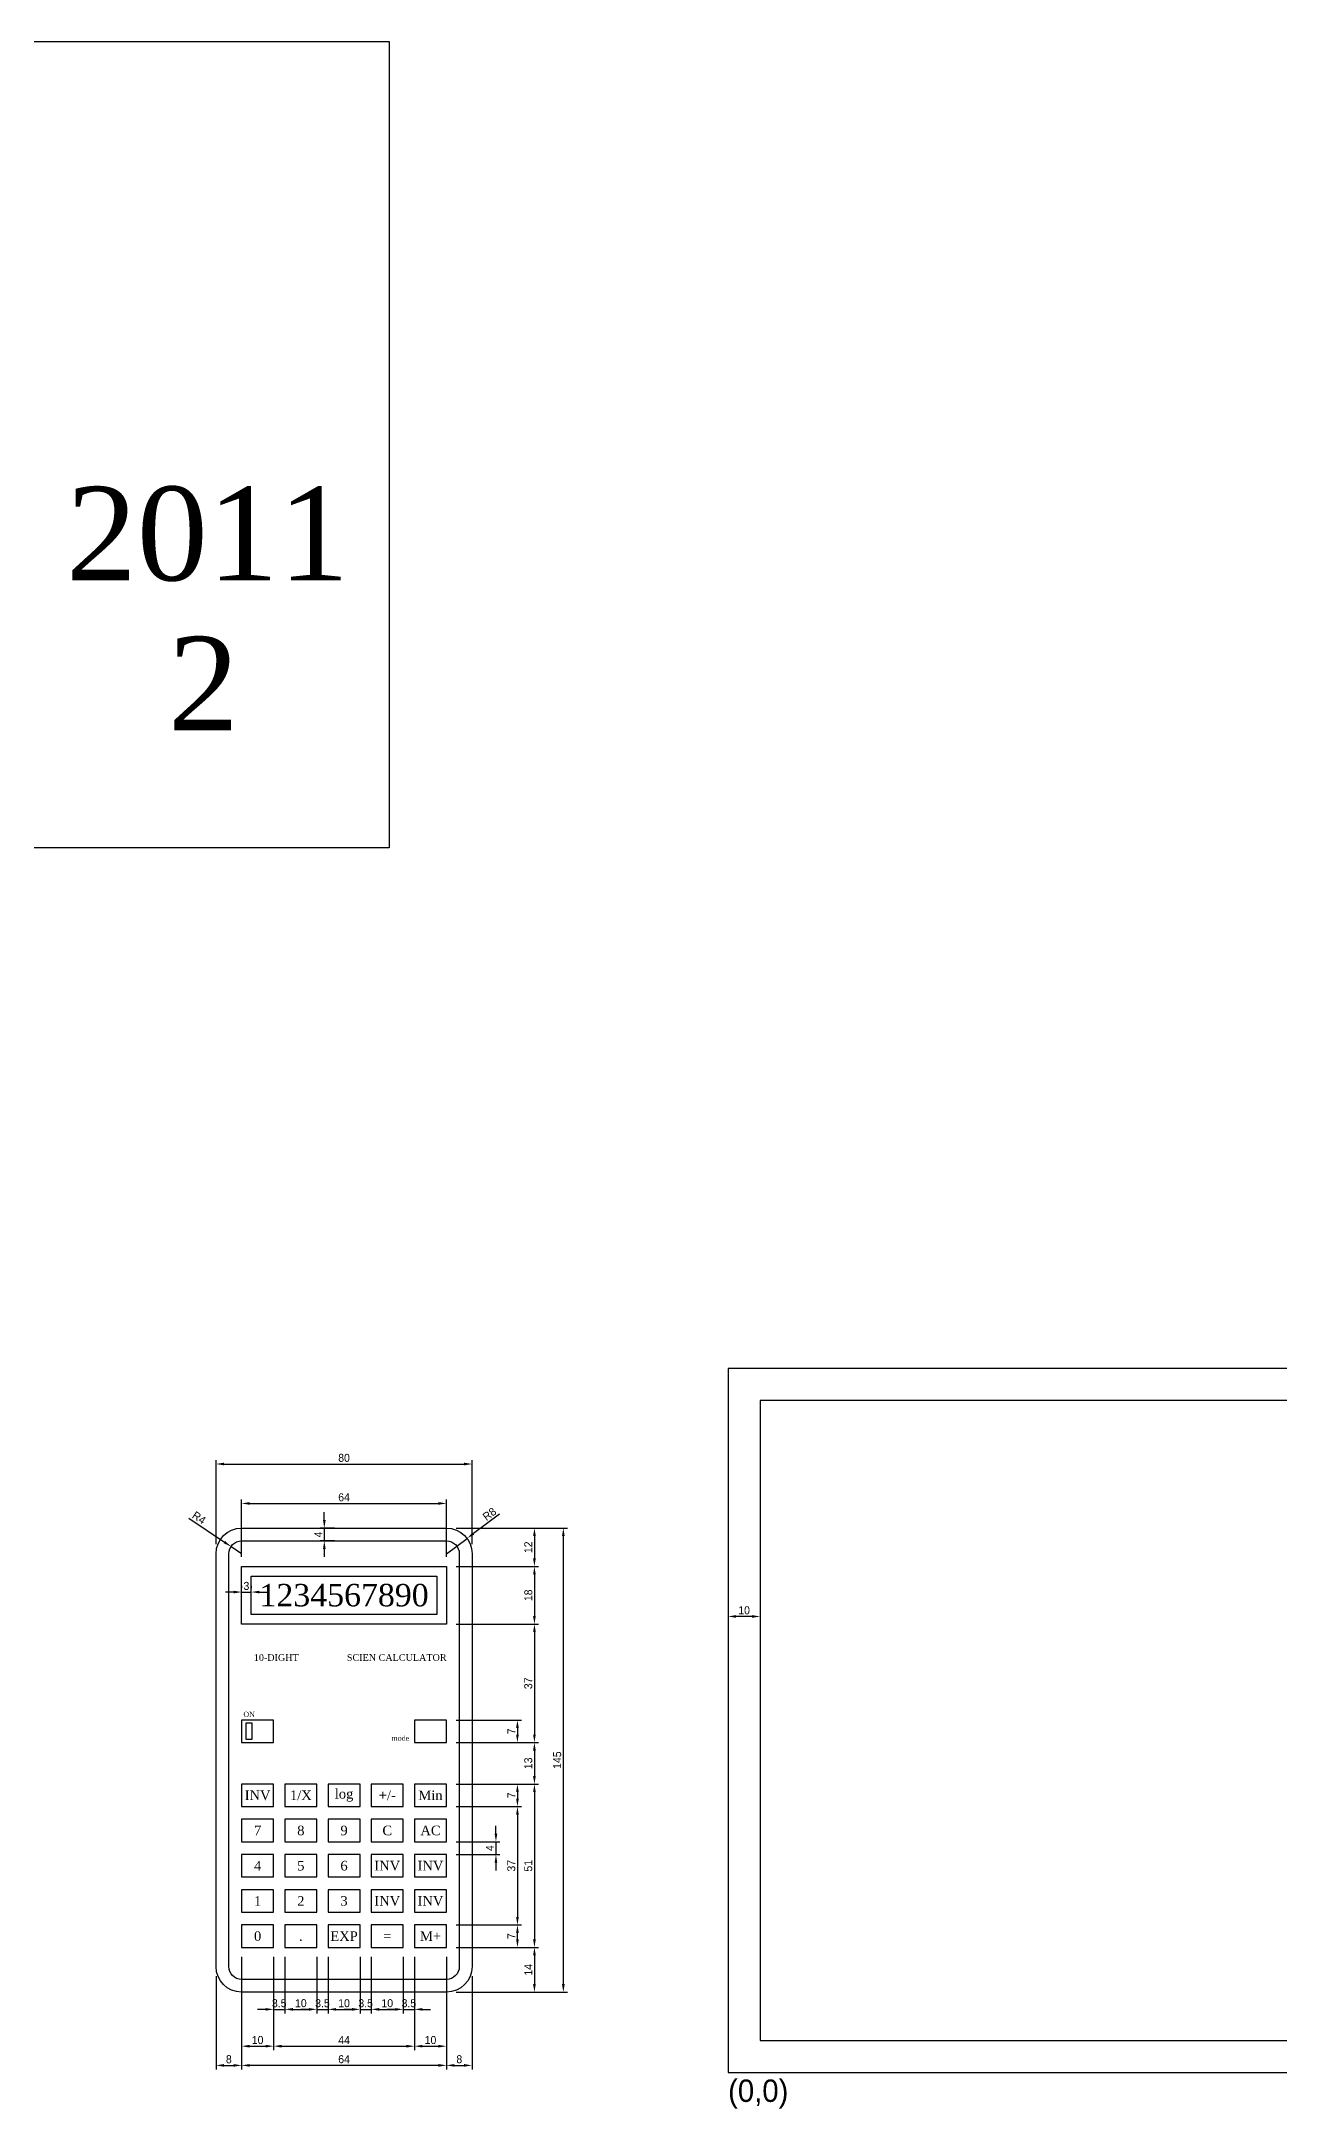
# Model space of a CAD drawing. Header units: millimetres. Extents: x 106 to 2619, y 244 to 1783.
# Drawn here: x 557 to 944, y 1137 to 1783 of the extents above; entities that cross this region are included whole.
import ezdxf
from ezdxf.enums import TextEntityAlignment as Align

# ---------------------------------------------------------------- set-up
doc = ezdxf.new("R2010")
doc.units = ezdxf.units.MM
doc.header["$LTSCALE"] = 0.5
doc.styles.add('bb', font='')
doc.styles.get("Standard").update_dxf_attribs({"font": ''})
doc.styles.get('bb').set_extended_font_data('Gungsuh')
doc.styles.get('Standard').set_extended_font_data('Gulim')
doc.dimstyles.new('ISO-25', dxfattribs={"dimtxt": 2.5, "dimasz": 2.5, "dimexe": 1.25, "dimexo": 3, "dimtad": 1, "dimdsep": 46, "dimtxsty": 'Standard', "dimcen": 2.5, "dimclrd": 1, "dimclre": 1, "dimclrt": 5, "dimadec": 0, "dimazin": 0, "dimtfac": 1, "dimtmove": 0, "dimatfit": 3, "dimfxl": 1, "dimtfillclr": 1, "dimarcsym": 0})

# ---------------------------------------------------------------- blocks, each defined once
blk = doc.blocks.new('*D1')
at = {"color": 1, "lineweight": -2, "transparency": 16777216}
for p, q in [((619.46, 1309.15), (619.46, 1327.11)), ((621.96, 1325.86), (680.96, 1325.86)), ((683.46, 1309.15), (683.46, 1327.11))]:
    blk.add_line(p, q, dxfattribs=at)
at = {"color": 1, "transparency": 16777216}
for points in [[(621.96, 1326.27), (621.96, 1325.44), (619.46, 1325.86)], [(680.96, 1326.27), (680.96, 1325.44), (683.46, 1325.86)]]:
    blk.add_solid(points, dxfattribs=at)
at = {"layer": 'Defpoints', "color": 0, "transparency": 16777216}
for p in [(683.46, 1325.86), (619.46, 1306.15), (683.46, 1306.15)]:
    blk.add_point(p, dxfattribs=at)
at = {"color": 5, "transparency": 16777216, "insert": (651.46, 1327.76), "char_height": 2.5, "attachment_point": 5}
blk.add_mtext('64', dxfattribs=at)
blk = doc.blocks.new('*D2')
at = {"color": 1, "lineweight": -2, "transparency": 16777216}
for p, q in [((611.46, 1313.15), (611.46, 1339.42)), ((613.96, 1338.17), (688.96, 1338.17)), ((691.46, 1313.15), (691.46, 1339.42))]:
    blk.add_line(p, q, dxfattribs=at)
at = {"color": 1, "transparency": 16777216}
for points in [[(613.96, 1338.59), (613.96, 1337.75), (611.46, 1338.17)], [(688.96, 1338.59), (688.96, 1337.75), (691.46, 1338.17)]]:
    blk.add_solid(points, dxfattribs=at)
at = {"layer": 'Defpoints', "color": 0, "transparency": 16777216}
for p in [(691.46, 1338.17), (611.46, 1310.15), (691.46, 1310.15)]:
    blk.add_point(p, dxfattribs=at)
at = {"color": 5, "transparency": 16777216, "insert": (651.46, 1340.08), "char_height": 2.5, "attachment_point": 5}
blk.add_mtext('80', dxfattribs=at)
blk = doc.blocks.new('*D3')
at = {"color": 0, "lineweight": -2, "transparency": 16777216}
for p, q in [((648.46, 1318.15), (644.04, 1318.15)), ((648.46, 1314.15), (644.04, 1314.15))]:
    blk.add_line(p, q, dxfattribs=at)
at = {"color": 1, "lineweight": -2, "transparency": 16777216}
for p, q in [((645.29, 1320.65), (645.29, 1323.15)), ((645.29, 1318.15), (645.29, 1314.15)), ((645.29, 1311.65), (645.29, 1309.15))]:
    blk.add_line(p, q, dxfattribs=at)
at = {"color": 1, "transparency": 16777216}
for points in [[(644.88, 1320.65), (645.71, 1320.65), (645.29, 1318.15)], [(644.88, 1311.65), (645.71, 1311.65), (645.29, 1314.15)]]:
    blk.add_solid(points, dxfattribs=at)
at = {"layer": 'Defpoints', "color": 0, "transparency": 16777216}
for p in [(651.46, 1318.15), (645.29, 1314.15), (651.46, 1314.15)]:
    blk.add_point(p, dxfattribs=at)
at = {"color": 5, "transparency": 16777216, "insert": (643.39, 1316.15), "char_height": 2.5, "attachment_point": 5, "rotation": 90}
blk.add_mtext('4', dxfattribs=at)
blk = doc.blocks.new('*D4')
at = {"color": 1, "lineweight": -2, "transparency": 16777216}
for p, q in [((686.46, 1318.15), (712.18, 1318.15)), ((710.93, 1315.65), (710.93, 1308.65)), ((686.46, 1306.15), (712.18, 1306.15))]:
    blk.add_line(p, q, dxfattribs=at)
at = {"color": 1, "transparency": 16777216}
for points in [[(710.51, 1315.65), (711.35, 1315.65), (710.93, 1318.15)], [(710.51, 1308.65), (711.35, 1308.65), (710.93, 1306.15)]]:
    blk.add_solid(points, dxfattribs=at)
at = {"layer": 'Defpoints', "color": 0, "transparency": 16777216}
for p in [(683.46, 1318.15), (683.46, 1306.15), (710.93, 1306.15)]:
    blk.add_point(p, dxfattribs=at)
at = {"color": 5, "transparency": 16777216, "insert": (709.02, 1312.15), "char_height": 2.5, "attachment_point": 5, "rotation": 90}
blk.add_mtext('12', dxfattribs=at)
blk = doc.blocks.new('*D5')
at = {"color": 1, "lineweight": -2, "transparency": 16777216}
for p, q in [((686.46, 1306.15), (712.18, 1306.15)), ((710.93, 1303.65), (710.93, 1290.65)), ((686.46, 1288.15), (712.18, 1288.15))]:
    blk.add_line(p, q, dxfattribs=at)
at = {"color": 1, "transparency": 16777216}
for points in [[(710.51, 1303.65), (711.35, 1303.65), (710.93, 1306.15)], [(710.51, 1290.65), (711.35, 1290.65), (710.93, 1288.15)]]:
    blk.add_solid(points, dxfattribs=at)
at = {"layer": 'Defpoints', "color": 0, "transparency": 16777216}
for p in [(683.46, 1306.15), (683.46, 1288.15), (710.93, 1288.15)]:
    blk.add_point(p, dxfattribs=at)
at = {"color": 5, "transparency": 16777216, "insert": (709.02, 1297.15), "char_height": 2.5, "attachment_point": 5, "rotation": 90}
blk.add_mtext('18', dxfattribs=at)
blk = doc.blocks.new('*D6')
at = {"color": 1, "lineweight": -2, "transparency": 16777216}
for p, q in [((686.46, 1288.15), (712.18, 1288.15)), ((710.93, 1285.65), (710.93, 1253.65)), ((686.46, 1251.15), (712.18, 1251.15))]:
    blk.add_line(p, q, dxfattribs=at)
at = {"color": 1, "transparency": 16777216}
for points in [[(710.51, 1285.65), (711.35, 1285.65), (710.93, 1288.15)], [(710.51, 1253.65), (711.35, 1253.65), (710.93, 1251.15)]]:
    blk.add_solid(points, dxfattribs=at)
at = {"layer": 'Defpoints', "color": 0, "transparency": 16777216}
for p in [(683.46, 1288.15), (683.46, 1251.15), (710.93, 1251.15)]:
    blk.add_point(p, dxfattribs=at)
at = {"color": 5, "transparency": 16777216, "insert": (709.02, 1269.65), "char_height": 2.5, "attachment_point": 5, "rotation": 90}
blk.add_mtext('37', dxfattribs=at)
blk = doc.blocks.new('*D7')
at = {"color": 1, "lineweight": -2, "transparency": 16777216}
for p, q in [((686.46, 1258.15), (706.87, 1258.15)), ((705.62, 1255.65), (705.62, 1253.65)), ((686.46, 1251.15), (706.87, 1251.15))]:
    blk.add_line(p, q, dxfattribs=at)
at = {"color": 1, "transparency": 16777216}
for points in [[(705.21, 1255.65), (706.04, 1255.65), (705.62, 1258.15)], [(705.21, 1253.65), (706.04, 1253.65), (705.62, 1251.15)]]:
    blk.add_solid(points, dxfattribs=at)
at = {"layer": 'Defpoints', "color": 0, "transparency": 16777216}
for p in [(683.46, 1258.15), (683.46, 1251.15), (705.62, 1251.15)]:
    blk.add_point(p, dxfattribs=at)
at = {"color": 5, "transparency": 16777216, "insert": (703.72, 1254.65), "char_height": 2.5, "attachment_point": 5, "rotation": 90}
blk.add_mtext('7', dxfattribs=at)
blk = doc.blocks.new('*D8')
at = {"color": 1, "lineweight": -2, "transparency": 16777216}
for p, q in [((686.46, 1251.15), (712.18, 1251.15)), ((710.93, 1248.65), (710.93, 1240.65)), ((686.46, 1238.15), (712.18, 1238.15))]:
    blk.add_line(p, q, dxfattribs=at)
at = {"color": 1, "transparency": 16777216}
for points in [[(710.51, 1248.65), (711.35, 1248.65), (710.93, 1251.15)], [(710.51, 1240.65), (711.35, 1240.65), (710.93, 1238.15)]]:
    blk.add_solid(points, dxfattribs=at)
at = {"layer": 'Defpoints', "color": 0, "transparency": 16777216}
for p in [(683.46, 1251.15), (683.46, 1238.15), (710.93, 1238.15)]:
    blk.add_point(p, dxfattribs=at)
at = {"color": 5, "transparency": 16777216, "insert": (709.02, 1244.65), "char_height": 2.5, "attachment_point": 5, "rotation": 90}
blk.add_mtext('13', dxfattribs=at)
blk = doc.blocks.new('*D9')
at = {"color": 1, "lineweight": -2, "transparency": 16777216}
for p, q in [((686.46, 1238.15), (706.87, 1238.15)), ((705.62, 1235.65), (705.62, 1233.65)), ((686.46, 1231.15), (706.87, 1231.15))]:
    blk.add_line(p, q, dxfattribs=at)
at = {"color": 1, "transparency": 16777216}
for points in [[(705.21, 1235.65), (706.04, 1235.65), (705.62, 1238.15)], [(705.21, 1233.65), (706.04, 1233.65), (705.62, 1231.15)]]:
    blk.add_solid(points, dxfattribs=at)
at = {"layer": 'Defpoints', "color": 0, "transparency": 16777216}
for p in [(683.46, 1238.15), (683.46, 1231.15), (705.62, 1231.15)]:
    blk.add_point(p, dxfattribs=at)
at = {"color": 5, "transparency": 16777216, "insert": (703.72, 1234.65), "char_height": 2.5, "attachment_point": 5, "rotation": 90}
blk.add_mtext('7', dxfattribs=at)
blk = doc.blocks.new('*D10')
at = {"color": 1, "lineweight": -2, "transparency": 16777216}
for p, q in [((698.91, 1222.65), (698.91, 1225.15)), ((686.46, 1220.15), (700.16, 1220.15)), ((686.46, 1216.15), (700.16, 1216.15)), ((698.91, 1220.15), (698.91, 1216.15)), ((698.91, 1213.65), (698.91, 1211.15))]:
    blk.add_line(p, q, dxfattribs=at)
at = {"color": 1, "transparency": 16777216}
for points in [[(698.49, 1222.65), (699.32, 1222.65), (698.91, 1220.15)], [(698.49, 1213.65), (699.32, 1213.65), (698.91, 1216.15)]]:
    blk.add_solid(points, dxfattribs=at)
at = {"layer": 'Defpoints', "color": 0, "transparency": 16777216}
for p in [(683.46, 1220.15), (683.46, 1216.15), (698.91, 1216.15)]:
    blk.add_point(p, dxfattribs=at)
at = {"color": 5, "transparency": 16777216, "insert": (697, 1218.15), "char_height": 2.5, "attachment_point": 5, "rotation": 90}
blk.add_mtext('4', dxfattribs=at)
blk = doc.blocks.new('*D11')
at = {"color": 1, "lineweight": -2, "transparency": 16777216}
for p, q in [((686.46, 1231.15), (706.87, 1231.15)), ((705.62, 1228.65), (705.62, 1196.65)), ((686.46, 1194.15), (706.87, 1194.15))]:
    blk.add_line(p, q, dxfattribs=at)
at = {"color": 1, "transparency": 16777216}
for points in [[(705.21, 1228.65), (706.04, 1228.65), (705.62, 1231.15)], [(705.21, 1196.65), (706.04, 1196.65), (705.62, 1194.15)]]:
    blk.add_solid(points, dxfattribs=at)
at = {"layer": 'Defpoints', "color": 0, "transparency": 16777216}
for p in [(683.46, 1231.15), (683.46, 1194.15), (705.62, 1194.15)]:
    blk.add_point(p, dxfattribs=at)
at = {"color": 5, "transparency": 16777216, "insert": (703.72, 1212.65), "char_height": 2.5, "attachment_point": 5, "rotation": 90}
blk.add_mtext('37', dxfattribs=at)
blk = doc.blocks.new('*D12')
at = {"color": 1, "lineweight": -2, "transparency": 16777216}
for p, q in [((686.46, 1238.15), (712.18, 1238.15)), ((710.93, 1235.65), (710.93, 1189.65)), ((686.46, 1187.15), (712.18, 1187.15))]:
    blk.add_line(p, q, dxfattribs=at)
at = {"color": 1, "transparency": 16777216}
for points in [[(710.51, 1235.65), (711.35, 1235.65), (710.93, 1238.15)], [(710.51, 1189.65), (711.35, 1189.65), (710.93, 1187.15)]]:
    blk.add_solid(points, dxfattribs=at)
at = {"layer": 'Defpoints', "color": 0, "transparency": 16777216}
for p in [(683.46, 1238.15), (683.46, 1187.15), (710.93, 1187.15)]:
    blk.add_point(p, dxfattribs=at)
at = {"color": 5, "transparency": 16777216, "insert": (709.02, 1212.65), "char_height": 2.5, "attachment_point": 5, "rotation": 90}
blk.add_mtext('51', dxfattribs=at)
blk = doc.blocks.new('*D13')
at = {"color": 1, "lineweight": -2, "transparency": 16777216}
for p, q in [((686.46, 1194.15), (706.87, 1194.15)), ((705.62, 1189.65), (705.62, 1191.65)), ((686.46, 1187.15), (706.87, 1187.15))]:
    blk.add_line(p, q, dxfattribs=at)
at = {"color": 1, "transparency": 16777216}
for points in [[(705.21, 1191.65), (706.04, 1191.65), (705.62, 1194.15)], [(705.21, 1189.65), (706.04, 1189.65), (705.62, 1187.15)]]:
    blk.add_solid(points, dxfattribs=at)
at = {"layer": 'Defpoints', "color": 0, "transparency": 16777216}
for p in [(683.46, 1194.15), (705.62, 1194.15), (683.46, 1187.15)]:
    blk.add_point(p, dxfattribs=at)
at = {"color": 5, "transparency": 16777216, "insert": (703.72, 1190.65), "char_height": 2.5, "attachment_point": 5, "rotation": 90}
blk.add_mtext('7', dxfattribs=at)
blk = doc.blocks.new('*D14')
at = {"color": 1, "lineweight": -2, "transparency": 16777216}
for p, q in [((686.46, 1187.15), (712.18, 1187.15)), ((710.93, 1184.65), (710.93, 1175.65)), ((686.46, 1173.15), (712.18, 1173.15))]:
    blk.add_line(p, q, dxfattribs=at)
at = {"color": 1, "transparency": 16777216}
for points in [[(710.51, 1184.65), (711.35, 1184.65), (710.93, 1187.15)], [(710.51, 1175.65), (711.35, 1175.65), (710.93, 1173.15)]]:
    blk.add_solid(points, dxfattribs=at)
at = {"layer": 'Defpoints', "color": 0, "transparency": 16777216}
for p in [(683.46, 1187.15), (683.46, 1173.15), (710.93, 1173.15)]:
    blk.add_point(p, dxfattribs=at)
at = {"color": 5, "transparency": 16777216, "insert": (709.02, 1180.15), "char_height": 2.5, "attachment_point": 5, "rotation": 90}
blk.add_mtext('14', dxfattribs=at)
blk = doc.blocks.new('*D15')
at = {"color": 1, "lineweight": -2, "transparency": 16777216}
for p, q in [((686.46, 1318.15), (721.21, 1318.15)), ((719.96, 1175.65), (719.96, 1315.65)), ((686.46, 1173.15), (721.21, 1173.15))]:
    blk.add_line(p, q, dxfattribs=at)
at = {"color": 1, "transparency": 16777216}
for points in [[(719.54, 1315.65), (720.38, 1315.65), (719.96, 1318.15)], [(719.54, 1175.65), (720.38, 1175.65), (719.96, 1173.15)]]:
    blk.add_solid(points, dxfattribs=at)
at = {"layer": 'Defpoints', "color": 0, "transparency": 16777216}
for p in [(683.46, 1318.15), (719.96, 1318.15), (683.46, 1173.15)]:
    blk.add_point(p, dxfattribs=at)
at = {"color": 5, "transparency": 16777216, "insert": (718.05, 1245.65), "char_height": 2.5, "attachment_point": 5, "rotation": 90}
blk.add_mtext('145', dxfattribs=at)
blk = doc.blocks.new('*D16')
at = {"color": 1, "lineweight": -2, "transparency": 16777216}
for p, q in [((629.46, 1184.15), (629.46, 1166.53)), ((632.96, 1184.15), (632.96, 1166.53)), ((626.96, 1167.78), (624.46, 1167.78)), ((629.46, 1167.78), (632.96, 1167.78)), ((635.46, 1167.78), (637.96, 1167.78))]:
    blk.add_line(p, q, dxfattribs=at)
at = {"color": 1, "transparency": 16777216}
for points in [[(626.96, 1168.19), (626.96, 1167.36), (629.46, 1167.78)], [(635.46, 1168.19), (635.46, 1167.36), (632.96, 1167.78)]]:
    blk.add_solid(points, dxfattribs=at)
at = {"layer": 'Defpoints', "color": 0, "transparency": 16777216}
for p in [(629.46, 1187.15), (632.96, 1187.15), (632.96, 1167.78)]:
    blk.add_point(p, dxfattribs=at)
at = {"color": 5, "transparency": 16777216, "insert": (631.21, 1169.68), "char_height": 2.5, "attachment_point": 5}
blk.add_mtext('3.5', dxfattribs=at)
blk = doc.blocks.new('*D17')
at = {"color": 1, "lineweight": -2, "transparency": 16777216}
for p, q in [((632.96, 1184.15), (632.96, 1166.53)), ((642.96, 1184.15), (642.96, 1166.53)), ((635.46, 1167.78), (640.46, 1167.78))]:
    blk.add_line(p, q, dxfattribs=at)
at = {"color": 1, "transparency": 16777216}
for points in [[(635.46, 1168.19), (635.46, 1167.36), (632.96, 1167.78)], [(640.46, 1168.19), (640.46, 1167.36), (642.96, 1167.78)]]:
    blk.add_solid(points, dxfattribs=at)
at = {"layer": 'Defpoints', "color": 0, "transparency": 16777216}
for p in [(632.96, 1187.15), (642.96, 1187.15), (642.96, 1167.78)]:
    blk.add_point(p, dxfattribs=at)
at = {"color": 5, "transparency": 16777216, "insert": (637.96, 1169.69), "char_height": 2.5, "attachment_point": 5}
blk.add_mtext('10', dxfattribs=at)
blk = doc.blocks.new('*D18')
at = {"color": 1, "lineweight": -2, "transparency": 16777216}
for p, q in [((642.96, 1184.15), (642.96, 1166.53)), ((646.46, 1184.15), (646.46, 1166.53)), ((640.46, 1167.78), (637.96, 1167.78)), ((642.96, 1167.78), (646.46, 1167.78)), ((648.96, 1167.78), (651.46, 1167.78))]:
    blk.add_line(p, q, dxfattribs=at)
at = {"color": 1, "transparency": 16777216}
for points in [[(640.46, 1168.19), (640.46, 1167.36), (642.96, 1167.78)], [(648.96, 1168.19), (648.96, 1167.36), (646.46, 1167.78)]]:
    blk.add_solid(points, dxfattribs=at)
at = {"layer": 'Defpoints', "color": 0, "transparency": 16777216}
for p in [(642.96, 1187.15), (646.46, 1187.15), (646.46, 1167.78)]:
    blk.add_point(p, dxfattribs=at)
at = {"color": 5, "transparency": 16777216, "insert": (644.71, 1169.68), "char_height": 2.5, "attachment_point": 5}
blk.add_mtext('3.5', dxfattribs=at)
blk = doc.blocks.new('*D19')
at = {"color": 1, "lineweight": -2, "transparency": 16777216}
for p, q in [((656.46, 1184.15), (656.46, 1166.53)), ((659.96, 1184.15), (659.96, 1166.53)), ((653.96, 1167.78), (651.46, 1167.78)), ((656.46, 1167.78), (659.96, 1167.78)), ((662.46, 1167.78), (664.96, 1167.78))]:
    blk.add_line(p, q, dxfattribs=at)
at = {"color": 1, "transparency": 16777216}
for points in [[(653.96, 1168.19), (653.96, 1167.36), (656.46, 1167.78)], [(662.46, 1168.19), (662.46, 1167.36), (659.96, 1167.78)]]:
    blk.add_solid(points, dxfattribs=at)
at = {"layer": 'Defpoints', "color": 0, "transparency": 16777216}
for p in [(656.46, 1187.15), (659.96, 1187.15), (659.96, 1167.78)]:
    blk.add_point(p, dxfattribs=at)
at = {"color": 5, "transparency": 16777216, "insert": (658.21, 1169.68), "char_height": 2.5, "attachment_point": 5}
blk.add_mtext('3.5', dxfattribs=at)
blk = doc.blocks.new('*D20')
at = {"color": 1, "lineweight": -2, "transparency": 16777216}
for p, q in [((669.96, 1184.15), (669.96, 1166.53)), ((673.46, 1184.15), (673.46, 1166.53)), ((667.46, 1167.78), (664.96, 1167.78)), ((669.96, 1167.78), (673.46, 1167.78)), ((675.96, 1167.78), (678.46, 1167.78))]:
    blk.add_line(p, q, dxfattribs=at)
at = {"color": 1, "transparency": 16777216}
for points in [[(667.46, 1168.19), (667.46, 1167.36), (669.96, 1167.78)], [(675.96, 1168.19), (675.96, 1167.36), (673.46, 1167.78)]]:
    blk.add_solid(points, dxfattribs=at)
at = {"layer": 'Defpoints', "color": 0, "transparency": 16777216}
for p in [(669.96, 1187.15), (673.46, 1187.15), (673.46, 1167.78)]:
    blk.add_point(p, dxfattribs=at)
at = {"color": 5, "transparency": 16777216, "insert": (671.71, 1169.68), "char_height": 2.5, "attachment_point": 5}
blk.add_mtext('3.5', dxfattribs=at)
blk = doc.blocks.new('*D21')
at = {"color": 1, "lineweight": -2, "transparency": 16777216}
for p, q in [((646.46, 1184.15), (646.46, 1166.53)), ((656.46, 1184.15), (656.46, 1166.53)), ((648.96, 1167.78), (653.96, 1167.78))]:
    blk.add_line(p, q, dxfattribs=at)
at = {"color": 1, "transparency": 16777216}
for points in [[(648.96, 1168.19), (648.96, 1167.36), (646.46, 1167.78)], [(653.96, 1168.19), (653.96, 1167.36), (656.46, 1167.78)]]:
    blk.add_solid(points, dxfattribs=at)
at = {"layer": 'Defpoints', "color": 0, "transparency": 16777216}
for p in [(646.46, 1187.15), (656.46, 1187.15), (656.46, 1167.78)]:
    blk.add_point(p, dxfattribs=at)
at = {"color": 5, "transparency": 16777216, "insert": (651.46, 1169.69), "char_height": 2.5, "attachment_point": 5}
blk.add_mtext('10', dxfattribs=at)
blk = doc.blocks.new('*D22')
at = {"color": 1, "lineweight": -2, "transparency": 16777216}
for p, q in [((659.96, 1184.15), (659.96, 1166.53)), ((669.96, 1184.15), (669.96, 1166.53)), ((662.46, 1167.78), (667.46, 1167.78))]:
    blk.add_line(p, q, dxfattribs=at)
at = {"color": 1, "transparency": 16777216}
for points in [[(662.46, 1168.19), (662.46, 1167.36), (659.96, 1167.78)], [(667.46, 1168.19), (667.46, 1167.36), (669.96, 1167.78)]]:
    blk.add_solid(points, dxfattribs=at)
at = {"layer": 'Defpoints', "color": 0, "transparency": 16777216}
for p in [(659.96, 1187.15), (669.96, 1187.15), (669.96, 1167.78)]:
    blk.add_point(p, dxfattribs=at)
at = {"color": 5, "transparency": 16777216, "insert": (664.96, 1169.69), "char_height": 2.5, "attachment_point": 5}
blk.add_mtext('10', dxfattribs=at)
blk = doc.blocks.new('*D23')
at = {"color": 1, "lineweight": -2, "transparency": 16777216}
for p, q in [((673.46, 1184.15), (673.46, 1155.02)), ((683.46, 1184.15), (683.46, 1155.02)), ((675.96, 1156.27), (680.96, 1156.27))]:
    blk.add_line(p, q, dxfattribs=at)
at = {"color": 1, "transparency": 16777216}
for points in [[(675.96, 1156.69), (675.96, 1155.85), (673.46, 1156.27)], [(680.96, 1156.69), (680.96, 1155.85), (683.46, 1156.27)]]:
    blk.add_solid(points, dxfattribs=at)
at = {"layer": 'Defpoints', "color": 0, "transparency": 16777216}
for p in [(673.46, 1187.15), (683.46, 1187.15), (683.46, 1156.27)]:
    blk.add_point(p, dxfattribs=at)
at = {"color": 5, "transparency": 16777216, "insert": (678.46, 1158.18), "char_height": 2.5, "attachment_point": 5}
blk.add_mtext('10', dxfattribs=at)
blk = doc.blocks.new('*D24')
at = {"color": 1, "lineweight": -2, "transparency": 16777216}
for p, q in [((619.46, 1184.15), (619.46, 1155.02)), ((629.46, 1184.15), (629.46, 1155.02)), ((621.96, 1156.27), (626.96, 1156.27))]:
    blk.add_line(p, q, dxfattribs=at)
at = {"color": 1, "transparency": 16777216}
for points in [[(621.96, 1156.69), (621.96, 1155.85), (619.46, 1156.27)], [(626.96, 1156.69), (626.96, 1155.85), (629.46, 1156.27)]]:
    blk.add_solid(points, dxfattribs=at)
at = {"layer": 'Defpoints', "color": 0, "transparency": 16777216}
for p in [(619.46, 1187.15), (629.46, 1187.15), (629.46, 1156.27)]:
    blk.add_point(p, dxfattribs=at)
at = {"color": 5, "transparency": 16777216, "insert": (624.46, 1158.18), "char_height": 2.5, "attachment_point": 5}
blk.add_mtext('10', dxfattribs=at)
blk = doc.blocks.new('*D25')
at = {"color": 1, "lineweight": -2, "transparency": 16777216}
for p, q in [((629.46, 1184.15), (629.46, 1155.02)), ((673.46, 1184.15), (673.46, 1155.02)), ((631.96, 1156.27), (670.96, 1156.27))]:
    blk.add_line(p, q, dxfattribs=at)
at = {"color": 1, "transparency": 16777216}
for points in [[(631.96, 1156.69), (631.96, 1155.85), (629.46, 1156.27)], [(670.96, 1156.69), (670.96, 1155.85), (673.46, 1156.27)]]:
    blk.add_solid(points, dxfattribs=at)
at = {"layer": 'Defpoints', "color": 0, "transparency": 16777216}
for p in [(629.46, 1187.15), (673.46, 1187.15), (673.46, 1156.27)]:
    blk.add_point(p, dxfattribs=at)
at = {"color": 5, "transparency": 16777216, "insert": (651.46, 1158.18), "char_height": 2.5, "attachment_point": 5}
blk.add_mtext('44', dxfattribs=at)
blk = doc.blocks.new('*D26')
at = {"color": 1, "lineweight": -2, "transparency": 16777216}
for p, q in [((611.46, 1178.15), (611.46, 1149.02)), ((619.46, 1178.15), (619.46, 1149.02)), ((613.96, 1150.27), (616.96, 1150.27))]:
    blk.add_line(p, q, dxfattribs=at)
at = {"color": 1, "transparency": 16777216}
for points in [[(613.96, 1150.69), (613.96, 1149.86), (611.46, 1150.27)], [(616.96, 1150.69), (616.96, 1149.86), (619.46, 1150.27)]]:
    blk.add_solid(points, dxfattribs=at)
at = {"layer": 'Defpoints', "color": 0, "transparency": 16777216}
for p in [(611.46, 1181.15), (619.46, 1181.15), (619.46, 1150.27)]:
    blk.add_point(p, dxfattribs=at)
at = {"color": 5, "transparency": 16777216, "insert": (615.46, 1152.18), "char_height": 2.5, "attachment_point": 5}
blk.add_mtext('8', dxfattribs=at)
blk = doc.blocks.new('*D27')
at = {"color": 1, "lineweight": -2, "transparency": 16777216}
for p, q in [((683.46, 1178.15), (683.46, 1149.02)), ((691.46, 1178.15), (691.46, 1149.02)), ((685.96, 1150.27), (688.96, 1150.27))]:
    blk.add_line(p, q, dxfattribs=at)
at = {"color": 1, "transparency": 16777216}
for points in [[(685.96, 1150.69), (685.96, 1149.86), (683.46, 1150.27)], [(688.96, 1150.69), (688.96, 1149.86), (691.46, 1150.27)]]:
    blk.add_solid(points, dxfattribs=at)
at = {"layer": 'Defpoints', "color": 0, "transparency": 16777216}
for p in [(683.46, 1181.15), (691.46, 1181.15), (691.46, 1150.27)]:
    blk.add_point(p, dxfattribs=at)
at = {"color": 5, "transparency": 16777216, "insert": (687.46, 1152.18), "char_height": 2.5, "attachment_point": 5}
blk.add_mtext('8', dxfattribs=at)
blk = doc.blocks.new('*D28')
at = {"color": 1, "lineweight": -2, "transparency": 16777216}
for p, q in [((619.46, 1184.15), (619.46, 1149.02)), ((683.46, 1184.15), (683.46, 1149.02)), ((680.96, 1150.27), (621.96, 1150.27))]:
    blk.add_line(p, q, dxfattribs=at)
at = {"color": 1, "transparency": 16777216}
for points in [[(621.96, 1150.69), (621.96, 1149.86), (619.46, 1150.27)], [(680.96, 1150.69), (680.96, 1149.86), (683.46, 1150.27)]]:
    blk.add_solid(points, dxfattribs=at)
at = {"layer": 'Defpoints', "color": 0, "transparency": 16777216}
for p in [(619.46, 1187.15), (683.46, 1187.15), (619.46, 1150.27)]:
    blk.add_point(p, dxfattribs=at)
at = {"color": 5, "transparency": 16777216, "insert": (651.46, 1152.18), "char_height": 2.5, "attachment_point": 5}
blk.add_mtext('64', dxfattribs=at)
blk = doc.blocks.new('*D29')
at = {"color": 0, "lineweight": -2, "transparency": 16777216}
for p, q in [((619.46, 1300.15), (619.46, 1299.41)), ((622.46, 1300.15), (622.46, 1299.41))]:
    blk.add_line(p, q, dxfattribs=at)
at = {"color": 1, "lineweight": -2, "transparency": 16777216}
for p, q in [((616.96, 1298.16), (614.46, 1298.16)), ((619.46, 1298.16), (622.46, 1298.16)), ((624.96, 1298.16), (627.46, 1298.16))]:
    blk.add_line(p, q, dxfattribs=at)
at = {"color": 1, "transparency": 16777216}
for points in [[(616.96, 1298.58), (616.96, 1297.75), (619.46, 1298.16)], [(624.96, 1298.58), (624.96, 1297.75), (622.46, 1298.16)]]:
    blk.add_solid(points, dxfattribs=at)
at = {"layer": 'Defpoints', "color": 0, "transparency": 16777216}
for p in [(619.46, 1297.15), (622.46, 1298.16), (622.46, 1297.15)]:
    blk.add_point(p, dxfattribs=at)
at = {"color": 5, "transparency": 16777216, "insert": (620.96, 1300.07), "char_height": 2.5, "attachment_point": 5}
blk.add_mtext('3', dxfattribs=at)
blk = doc.blocks.new('*D30')
at = {"color": 1, "lineweight": -2, "transparency": 16777216}
for p, q in [((603, 1321.22), (614.07, 1313.78)), ((619.46, 1310.15), (616.14, 1312.39))]:
    blk.add_line(p, q, dxfattribs=at)
at = {"color": 1, "transparency": 16777216}
blk.add_solid([(614.3, 1314.13), (613.83, 1313.43), (616.14, 1312.39)], dxfattribs=at)
at = {"layer": 'Defpoints', "color": 0, "transparency": 16777216}
for p in [(616.14, 1312.39), (619.46, 1310.15)]:
    blk.add_point(p, dxfattribs=at)
at = {"color": 5, "transparency": 16777216, "insert": (606.17, 1321.39), "char_height": 2.5, "attachment_point": 5, "rotation": 326.09572}
blk.add_mtext('R4', dxfattribs=at)
blk = doc.blocks.new('*D31')
at = {"color": 1, "lineweight": -2, "transparency": 16777216}
for p, q in [((700.03, 1322.48), (691.88, 1316.42)), ((683.46, 1310.15), (689.88, 1314.93))]:
    blk.add_line(p, q, dxfattribs=at)
at = {"color": 1, "transparency": 16777216}
blk.add_solid([(691.64, 1316.76), (692.13, 1316.09), (689.88, 1314.93)], dxfattribs=at)
at = {"layer": 'Defpoints', "color": 0, "transparency": 16777216}
for p in [(689.88, 1314.93), (683.46, 1310.15)]:
    blk.add_point(p, dxfattribs=at)
at = {"color": 5, "transparency": 16777216, "insert": (696.89, 1322.53), "char_height": 2.5, "attachment_point": 5, "rotation": 36.64276}
blk.add_mtext('R8', dxfattribs=at)
blk = doc.blocks.new('*D34')
at = {"lineweight": -2, "transparency": 16777216}
for p, q in [((771.43, 1365), (771.43, 1289.29)), ((781.43, 1355), (781.43, 1289.29))]:
    blk.add_line(p, q, dxfattribs=at)
at = {"color": 1, "lineweight": -2, "transparency": 16777216}
blk.add_line((778.93, 1290.54), (773.93, 1290.54), dxfattribs=at)
at = {"color": 1, "transparency": 16777216}
for points in [[(773.93, 1290.96), (773.93, 1290.12), (771.43, 1290.54)], [(778.93, 1290.96), (778.93, 1290.12), (781.43, 1290.54)]]:
    blk.add_solid(points, dxfattribs=at)
at = {"layer": 'Defpoints', "color": 0, "transparency": 16777216}
for p in [(771.43, 1368), (781.43, 1358), (771.43, 1290.54)]:
    blk.add_point(p, dxfattribs=at)
at = {"color": 5, "transparency": 16777216, "insert": (776.43, 1292.45), "char_height": 2.5, "attachment_point": 5}
blk.add_mtext('10', dxfattribs=at)

msp = doc.modelspace()

# ---------------------------------------------------------------- linework, layer by layer
for p, q in [((206.5212, 1782.6871), (665.5212, 1782.6871)), ((665.5212, 1782.6871), (665.5212, 1530.6871)), ((665.5212, 1530.6871), (206.5212, 1530.6871)), ((629.4599, 1258.1542), (619.4599, 1258.1542)), ((619.4599, 1258.1542), (619.4599, 1251.1542)), ((620.7949, 1257.2122), (620.7949, 1252.2122)), ((622.7949, 1257.2122), (620.7949, 1257.2122)), ((622.7949, 1252.2122), (622.7949, 1257.2122)), ((629.4599, 1251.1542), (629.4599, 1258.1542)), ((683.4599, 1258.1542), (673.4599, 1258.1542)), ((673.4599, 1258.1542), (673.4599, 1251.1542)), ((683.4599, 1251.1542), (683.4599, 1258.1542)), ((619.4599, 1251.1542), (629.4599, 1251.1542)), ((620.7949, 1252.2122), (622.7949, 1252.2122)), ((673.4599, 1251.1542), (683.4599, 1251.1542)), ((629.4599, 1238.1542), (619.4599, 1238.1542)), ((619.4599, 1238.1542), (619.4599, 1231.1542)), ((629.4599, 1231.1542), (629.4599, 1238.1542)), ((642.9599, 1238.1542), (632.9599, 1238.1542)), ((632.9599, 1238.1542), (632.9599, 1231.1542)), ((642.9599, 1231.1542), (642.9599, 1238.1542)), ((656.4599, 1238.1542), (646.4599, 1238.1542)), ((646.4599, 1238.1542), (646.4599, 1231.1542)), ((656.4599, 1231.1542), (656.4599, 1238.1542)), ((669.9599, 1238.1542), (659.9599, 1238.1542)), ((659.9599, 1238.1542), (659.9599, 1231.1542)), ((669.9599, 1231.1542), (669.9599, 1238.1542)), ((683.4599, 1238.1542), (673.4599, 1238.1542)), ((673.4599, 1238.1542), (673.4599, 1231.1542)), ((683.4599, 1231.1542), (683.4599, 1238.1542)), ((619.4599, 1231.1542), (629.4599, 1231.1542)), ((632.9599, 1231.1542), (642.9599, 1231.1542)), ((646.4599, 1231.1542), (656.4599, 1231.1542)), ((659.9599, 1231.1542), (669.9599, 1231.1542)), ((673.4599, 1231.1542), (683.4599, 1231.1542)), ((629.4599, 1227.1542), (619.4599, 1227.1542)), ((619.4599, 1227.1542), (619.4599, 1220.1542)), ((629.4599, 1220.1542), (629.4599, 1227.1542)), ((642.9599, 1227.1542), (632.9599, 1227.1542)), ((632.9599, 1227.1542), (632.9599, 1220.1542)), ((642.9599, 1220.1542), (642.9599, 1227.1542)), ((656.4599, 1227.1542), (646.4599, 1227.1542)), ((646.4599, 1227.1542), (646.4599, 1220.1542)), ((656.4599, 1220.1542), (656.4599, 1227.1542)), ((669.9599, 1227.1542), (659.9599, 1227.1542)), ((659.9599, 1227.1542), (659.9599, 1220.1542)), ((669.9599, 1220.1542), (669.9599, 1227.1542)), ((683.4599, 1227.1542), (673.4599, 1227.1542)), ((673.4599, 1227.1542), (673.4599, 1220.1542)), ((683.4599, 1220.1542), (683.4599, 1227.1542)), ((619.4599, 1220.1542), (629.4599, 1220.1542)), ((629.4599, 1216.1542), (619.4599, 1216.1542)), ((619.4599, 1216.1542), (619.4599, 1209.1542)), ((629.4599, 1209.1542), (629.4599, 1216.1542)), ((632.9599, 1220.1542), (642.9599, 1220.1542)), ((642.9599, 1216.1542), (632.9599, 1216.1542)), ((632.9599, 1216.1542), (632.9599, 1209.1542)), ((642.9599, 1209.1542), (642.9599, 1216.1542)), ((646.4599, 1220.1542), (656.4599, 1220.1542)), ((656.4599, 1216.1542), (646.4599, 1216.1542)), ((646.4599, 1216.1542), (646.4599, 1209.1542)), ((656.4599, 1209.1542), (656.4599, 1216.1542)), ((659.9599, 1220.1542), (669.9599, 1220.1542)), ((669.9599, 1216.1542), (659.9599, 1216.1542)), ((659.9599, 1216.1542), (659.9599, 1209.1542)), ((669.9599, 1209.1542), (669.9599, 1216.1542)), ((673.4599, 1220.1542), (683.4599, 1220.1542)), ((683.4599, 1216.1542), (673.4599, 1216.1542)), ((673.4599, 1216.1542), (673.4599, 1209.1542)), ((683.4599, 1209.1542), (683.4599, 1216.1542)), ((619.4599, 1209.1542), (629.4599, 1209.1542)), ((632.9599, 1209.1542), (642.9599, 1209.1542)), ((646.4599, 1209.1542), (656.4599, 1209.1542)), ((659.9599, 1209.1542), (669.9599, 1209.1542)), ((673.4599, 1209.1542), (683.4599, 1209.1542)), ((629.4599, 1205.1542), (619.4599, 1205.1542)), ((619.4599, 1205.1542), (619.4599, 1198.1542)), ((629.4599, 1198.1542), (629.4599, 1205.1542)), ((642.9599, 1205.1542), (632.9599, 1205.1542)), ((632.9599, 1205.1542), (632.9599, 1198.1542)), ((642.9599, 1198.1542), (642.9599, 1205.1542)), ((656.4599, 1205.1542), (646.4599, 1205.1542)), ((646.4599, 1205.1542), (646.4599, 1198.1542)), ((656.4599, 1198.1542), (656.4599, 1205.1542)), ((669.9599, 1205.1542), (659.9599, 1205.1542)), ((659.9599, 1205.1542), (659.9599, 1198.1542)), ((669.9599, 1198.1542), (669.9599, 1205.1542)), ((683.4599, 1205.1542), (673.4599, 1205.1542)), ((673.4599, 1205.1542), (673.4599, 1198.1542)), ((683.4599, 1198.1542), (683.4599, 1205.1542)), ((619.4599, 1198.1542), (629.4599, 1198.1542)), ((632.9599, 1198.1542), (642.9599, 1198.1542)), ((646.4599, 1198.1542), (656.4599, 1198.1542)), ((659.9599, 1198.1542), (669.9599, 1198.1542)), ((673.4599, 1198.1542), (683.4599, 1198.1542)), ((629.4599, 1194.1542), (619.4599, 1194.1542)), ((619.4599, 1194.1542), (619.4599, 1187.1542)), ((629.4599, 1187.1542), (629.4599, 1194.1542)), ((642.9599, 1194.1542), (632.9599, 1194.1542)), ((632.9599, 1194.1542), (632.9599, 1187.1542)), ((642.9599, 1187.1542), (642.9599, 1194.1542)), ((656.4599, 1194.1542), (646.4599, 1194.1542)), ((646.4599, 1194.1542), (646.4599, 1187.1542)), ((656.4599, 1187.1542), (656.4599, 1194.1542)), ((669.9599, 1194.1542), (659.9599, 1194.1542)), ((659.9599, 1194.1542), (659.9599, 1187.1542)), ((669.9599, 1187.1542), (669.9599, 1194.1542)), ((683.4599, 1194.1542), (673.4599, 1194.1542)), ((673.4599, 1194.1542), (673.4599, 1187.1542)), ((683.4599, 1187.1542), (683.4599, 1194.1542)), ((619.4599, 1187.1542), (629.4599, 1187.1542)), ((632.9599, 1187.1542), (642.9599, 1187.1542)), ((646.4599, 1187.1542), (656.4599, 1187.1542)), ((659.9599, 1187.1542), (669.9599, 1187.1542)), ((673.4599, 1187.1542), (683.4599, 1187.1542))]:
    msp.add_line(p, q)
for points in [[(1151.4335, 1147.9966), (1151.4335, 1199.9966), (1151.4335, 1207.9966), (1151.4335, 1215.9966), (1151.4335, 1223.9966), (1151.4335, 1231.9966), (1151.4335, 1367.9966), (771.4335, 1367.9966), (771.4335, 1147.9966), (1021.4335, 1147.9966)], [(683.4599, 1288.1542), (619.4599, 1288.1542), (619.4599, 1306.1542), (683.4599, 1306.1542)], [(680.4599, 1291.1542), (622.4599, 1291.1542), (622.4599, 1303.1542), (680.4599, 1303.1542)]]:
    msp.add_lwpolyline(points, close=True)
msp.add_lwpolyline([(1141.4335, 1189.9966), (1141.4335, 1199.9966), (1141.4335, 1207.9966), (1141.4335, 1215.9966), (1141.4335, 1223.9966), (1141.4335, 1231.9966), (1141.4335, 1357.9966), (781.4335, 1357.9966), (781.4335, 1157.9966), (1021.4335, 1157.9966), (1036.4335, 1157.9966)])
for points in [[(691.4599, 1310.1542), (691.4599, 1181.1542, -0.41421356), (683.4599, 1173.1542), (683.4599, 1173.1542), (619.4599, 1173.1542), (619.4599, 1173.1542, -0.41421356), (611.4599, 1181.1542), (611.4599, 1310.1542, -0.41421356), (619.4599, 1318.1542), (683.4599, 1318.1542, -0.41421356)], [(687.4599, 1310.1542), (687.4599, 1181.1542, -0.41421356), (683.4599, 1177.1542), (619.4599, 1177.1542, -0.41421356), (615.4599, 1181.1542), (615.4599, 1310.1542, -0.41421356), (619.4599, 1314.1542), (683.4599, 1314.1542, -0.41421356)]]:
    msp.add_lwpolyline(points, format="xyb", close=True)

# ---------------------------------------------------------------- texts
at = {"style": 'bb'}
for s, height, p in [('2011', 29.2603, (608.8617, 1628.8937)), ('2', 29.2603, (607.5611, 1582.2043)), ('10-DIGHT                   SCIEN CALCULATOR', 2.092647, (653.381, 1277.714)), ('ON', 1.6184, (621.8001, 1259.9517)), ('mode', 1.63931, (669.0502, 1252.565))]:
    msp.add_text(s, height=height, dxfattribs=at).set_placement(p, align=Align.MIDDLE)
at = {"attachment_point": 5, "style": 'bb'}
for s, width, heights, insert, char_height in [('1234567890', 58, [0], (651.4599, 1297.1542), 7), ('INV', 10, [6.6979], (624.4599, 1234.6542), 3), ('1/X', 10, [6.6979], (637.9599, 1234.6542), 3), ('log', 10, [6.6979], (651.4599, 1234.6542), 3), ('+/-', 10, [6.6979], (664.9599, 1234.6542), 3), ('Min', 10, [6.6979], (678.4599, 1234.6542), 3), ('7', 10, [6.6979], (624.4599, 1223.6542), 3), ('8', 10, [6.6979], (637.9599, 1223.6542), 3), ('9', 10, [6.6979], (651.4599, 1223.6542), 3), ('C', 10, [6.6979], (664.9599, 1223.6542), 3), ('AC', 10, [6.6979], (678.4599, 1223.6542), 3), ('4', 10, [6.6979], (624.4599, 1212.6542), 3), ('5', 10, [6.6979], (637.9599, 1212.6542), 3), ('6', 10, [6.6979], (651.4599, 1212.6542), 3), ('INV', 10, [6.6979], (664.9599, 1212.6542), 3), ('INV', 10, [6.6979], (678.4599, 1212.6542), 3), ('1', 10, [6.6979], (624.4599, 1201.6542), 3), ('2', 10, [6.6979], (637.9599, 1201.6542), 3), ('3', 10, [6.6979], (651.4599, 1201.6542), 3), ('INV', 10, [6.6979], (664.9599, 1201.6542), 3), ('INV', 10, [6.6979], (678.4599, 1201.6542), 3), ('0', 10, [6.6979], (624.4599, 1190.6542), 3), ('.', 10, [6.6979], (637.9599, 1190.6542), 3), ('EXP', 10, [6.6979], (651.4599, 1190.6542), 3), ('=', 10, [6.6979], (664.9599, 1190.6542), 3), ('M+', 10, [6.6979], (678.4599, 1190.6542), 3)]:
    msp.add_mtext_dynamic_manual_height_columns(s, width=width, gutter_width=44.4882, heights=heights, dxfattribs=dict(at, insert=insert, char_height=char_height))
at = {"insert": (771.4335, 1145.8576), "char_height": 7, "attachment_point": 1}
msp.add_mtext_dynamic_manual_height_columns('(0,0)', width=22.071371, gutter_width=12.5, heights=[0], dxfattribs=at)

# ---------------------------------------------------------------- dimensions: what is measured, and where the dimension line sits
for base, p1, p2, override, picture, middle in [((771.4335, 1290.5416), (781.4335, 1357.9966), (771.4335, 1367.9966), {"dimclre": 256}, '*D34', (776.4335, 1292.4516)), ((622.4599, 1298.1641), (619.4599, 1297.1542), (622.4599, 1297.1542), {"dimclre": 0}, '*D29', (620.9599, 1300.0707))]:
    dim = msp.add_linear_dim(base=base, p1=p1, p2=p2, dimstyle='ISO-25', override=override)
    dim.commit()
    dim.dimension.update_dxf_attribs({"geometry": picture, "text_midpoint": middle})
for base, p1, p2, picture, middle in [((691.4599, 1338.1703), (611.4599, 1310.1542), (691.4599, 1310.1542), '*D2', (651.4599, 1340.0769)), ((683.4599, 1325.8553), (619.4599, 1306.1542), (683.4599, 1306.1542), '*D1', (651.4599, 1327.7636)), ((629.4599, 1156.2697), (619.4599, 1187.1542), (629.4599, 1187.1542), '*D24', (624.4599, 1158.1797)), ((619.4599, 1150.2725), (683.4599, 1187.1542), (619.4599, 1187.1542), '*D28', (651.4599, 1152.1808)), ((673.4599, 1156.2697), (629.4599, 1187.1542), (673.4599, 1187.1542), '*D25', (651.4599, 1158.178)), ((642.9599, 1167.7775), (632.9599, 1187.1542), (642.9599, 1187.1542), '*D17', (637.9599, 1169.6874)), ((656.4599, 1167.7775), (646.4599, 1187.1542), (656.4599, 1187.1542), '*D21', (651.4599, 1169.6874)), ((669.9599, 1167.7775), (659.9599, 1187.1542), (669.9599, 1187.1542), '*D22', (664.9599, 1169.6874)), ((683.4599, 1156.2697), (673.4599, 1187.1542), (683.4599, 1187.1542), '*D23', (678.4599, 1158.1797)), ((619.4599, 1150.2725), (611.4599, 1181.1542), (619.4599, 1181.1542), '*D26', (615.4599, 1152.1792)), ((691.4599, 1150.2725), (683.4599, 1181.1542), (691.4599, 1181.1542), '*D27', (687.4599, 1152.1792))]:
    dim = msp.add_linear_dim(base=base, p1=p1, p2=p2, dimstyle='ISO-25')
    dim.commit()
    dim.dimension.update_dxf_attribs({"geometry": picture, "text_midpoint": middle})
for center, mpoint, picture, middle in [((683.4599, 1310.1542), (689.8789, 1314.9288), '*D31', (698.0335, 1320.9943)), ((619.4599, 1310.1542), (616.14, 1312.3854), '*D30', (605.1078, 1319.7999))]:
    dim = msp.add_radius_dim(center=center, mpoint=mpoint, dimstyle='ISO-25')
    dim.commit()
    dim.dimension.update_dxf_attribs({"geometry": picture, "text_midpoint": middle, "dimtype": 164})
dim = msp.add_linear_dim(base=(645.2946, 1314.1542), p1=(651.4599, 1318.1542), p2=(651.4599, 1314.1542), angle=90, dimstyle='ISO-25', override={"dimclre": 0})
dim.commit()
dim.dimension.update_dxf_attribs({"geometry": '*D3', "text_midpoint": (643.3864, 1316.1542)})
for base, p1, p2, picture, middle in [((710.9302, 1306.1542), (683.4599, 1318.1542), (683.4599, 1306.1542), '*D4', (709.0203, 1312.1542)), ((719.9592, 1318.1542), (683.4599, 1173.1542), (683.4599, 1318.1542), '*D15', (718.0492, 1245.6542)), ((710.9302, 1288.1542), (683.4599, 1306.1542), (683.4599, 1288.1542), '*D5', (709.0203, 1297.1542)), ((710.9302, 1251.1542), (683.4599, 1288.1542), (683.4599, 1251.1542), '*D6', (709.0219, 1269.6542)), ((705.6236, 1251.1542), (683.4599, 1258.1542), (683.4599, 1251.1542), '*D7', (703.717, 1254.6542)), ((710.9302, 1238.1542), (683.4599, 1251.1542), (683.4599, 1238.1542), '*D8', (709.0203, 1244.6542)), ((705.6236, 1231.1542), (683.4599, 1238.1542), (683.4599, 1231.1542), '*D9', (703.717, 1234.6542)), ((710.9302, 1187.1542), (683.4599, 1238.1542), (683.4599, 1187.1542), '*D12', (709.0203, 1212.6542)), ((705.6236, 1194.1542), (683.4599, 1231.1542), (683.4599, 1194.1542), '*D11', (703.7154, 1212.6542)), ((698.9058, 1216.1542), (683.4599, 1220.1542), (683.4599, 1216.1542), '*D10', (696.9975, 1218.1542)), ((705.6236, 1194.1542), (683.4599, 1187.1542), (683.4599, 1194.1542), '*D13', (703.717, 1190.6542)), ((710.9302, 1173.1542), (683.4599, 1187.1542), (683.4599, 1173.1542), '*D14', (709.0203, 1180.1542))]:
    dim = msp.add_linear_dim(base=base, p1=p1, p2=p2, angle=90, dimstyle='ISO-25')
    dim.commit()
    dim.dimension.update_dxf_attribs({"geometry": picture, "text_midpoint": middle})
for base, p1, p2, picture, middle in [((632.9599, 1167.7775), (629.4599, 1187.1542), (632.9599, 1187.1542), '*D16', (631.2099, 1167.7775)), ((646.4599, 1167.7775), (642.9599, 1187.1542), (646.4599, 1187.1542), '*D18', (644.7099, 1167.7775)), ((659.9599, 1167.7775), (656.4599, 1187.1542), (659.9599, 1187.1542), '*D19', (658.2099, 1167.7775)), ((673.4599, 1167.7775), (669.9599, 1187.1542), (673.4599, 1187.1542), '*D20', (671.7099, 1167.7775))]:
    dim = msp.add_linear_dim(base=base, p1=p1, p2=p2, dimstyle='ISO-25')
    dim.commit()
    dim.dimension.update_dxf_attribs({"geometry": picture, "text_midpoint": middle, "dimtype": 160})

doc.saveas('drawing.dxf')
